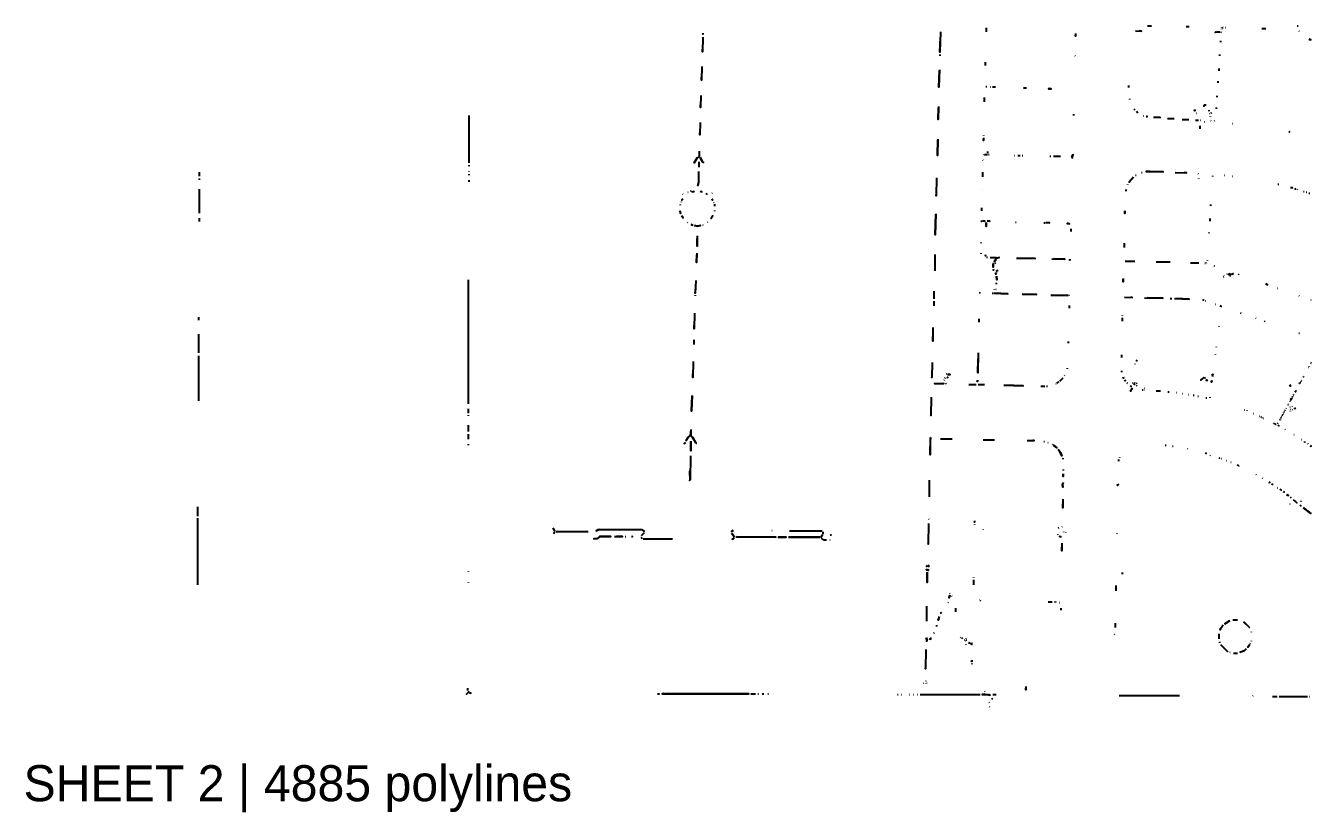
# Model space of a CAD drawing. Extents: x 1 to 4796, y -44 to 889.
# Drawn here: x 3399 to 4112, y -44 to 392 of the extents above; entities that cross this region are included whole.
import ezdxf

# ---------------------------------------------------------------- set-up
doc = ezdxf.new("R2010")
doc.units = 0
doc.layers.add('LINEWORK', color=4, linetype='CONTINUOUS')
doc.layers.add('TITLEBLOCK', color=2, linetype='CONTINUOUS')

msp = doc.modelspace()

# ---------------------------------------------------------------- linework, layer by layer
at = {"layer": 'LINEWORK'}
for points in [[(4020.8333, 392.1667), (4023, 392.1667)], [(4103.8333, 392.1667), (4104.3333, 392.1667)], [(3774.1667, 385.8333), (3774, 377.6667), (3774.1667, 381)], [(3774.1667, 388), (3774.1667, 387.5), (3774.3333, 387.8333)], [(3906, 388.6667), (3905.6667, 377.5), (3906, 385.5)], [(3931.3333, 391), (3931.3333, 388.8333)], [(3980.8333, 387.8333), (3980.8333, 386.3333), (3981, 387.6667)], [(4014.1667, 389.3333), (4017.5, 389.1667), (4016.1667, 389.3333)], [(4042.3333, 391.6667), (4044, 391.6667)], [(4058.6667, 388.6667), (4058.3333, 388.3333), (4058.6667, 388.6667), (4061, 388.5), (4059.3333, 388.6667)], [(4061.6667, 388.6667), (4061.8333, 388.5)], [(4061.8333, 391.3333), (4061.8333, 391.1667)], [(4061.8333, 390.5), (4061.8333, 390.1667)], [(4062.5, 391.1667), (4062.8333, 391.1667)], [(4064.1667, 391.1667), (4064.3333, 391.1667)], [(4084.1667, 390.6667), (4086.5, 390.6667)], [(4104.8333, 389.3333), (4105, 389.1667)], [(4061.3333, 383.8333), (4061.3333, 383)], [(4110.3333, 384.6667), (4111.3333, 384.3333), (4110.5, 384.6667)], [(3905.6667, 376.1667), (3905.6667, 375.5)], [(3930.8333, 372), (3930.8333, 370)], [(3980.5, 375.6667), (3980.6667, 375.5)], [(4060.8333, 376.1667), (4060.8333, 375.5)], [(3773.6667, 369.5), (3773.5, 362), (3773.6667, 365.5)], [(3905.5, 367.6667), (3905.1667, 358), (3905.5, 367.3333)], [(4060.3333, 368.3333), (4060.3333, 367.1667)], [(3931.1667, 358.3333), (3931.6667, 358.3333)], [(3933.5, 358.1667), (3933.8333, 358.1667)], [(3934.8333, 358.1667), (3936.5, 358.1667)], [(3952, 357.6667), (3953.6667, 357.6667)], [(3966.5, 357.3333), (3966, 357.1667), (3967.5, 357.1667), (3966.6667, 357.3333)], [(4010.3333, 359), (4010.3333, 357.8333)], [(4059.8333, 361.3333), (4059.8333, 360.5)], [(3773.1667, 353.5), (3773, 346.6667), (3773.1667, 350)], [(3930.3333, 352.3333), (3930.3333, 349.8333)], [(4010.8333, 351.5), (4010.8333, 351.1667)], [(4059.3333, 353.1667), (4059.3333, 352.5)], [(3644.5, 342.3333), (3644.5, 316)], [(3905, 347.3333), (3904.8333, 340), (3905, 346.8333)], [(3979.8333, 343), (3979.8333, 342.3333)], [(4013.3333, 346), (4013.8333, 345.5)], [(4014.6667, 344.6667), (4015.5, 343.8333)], [(4046.8333, 345.8333), (4047, 344.8333), (4046.8333, 345.5)], [(4048, 343.6667), (4048.1667, 343.6667)], [(4052.6667, 348.1667), (4052.1667, 347.5), (4052.6667, 348.1667), (4053.3333, 348.1667)], [(4054.8333, 345.3333), (4054.8333, 344.6667)], [(4055.1667, 343.6667), (4055.3333, 343.5)], [(4056.3333, 343.8333), (4056, 343.5)], [(4058.8333, 346.6667), (4058.8333, 346)], [(3772.6667, 338.3333), (3772.5, 331.5), (3772.6667, 334.1667)], [(4018.6667, 342.1667), (4018.8333, 342.1667)], [(4020.1667, 341.8333), (4020.6667, 341.6667), (4020.3333, 341.6667)], [(4024.1667, 341.3333), (4027.8333, 341.1667), (4024.5, 341.3333)], [(4032, 340.6667), (4035.6667, 340.6667)], [(4040, 340.1667), (4043.6667, 340.1667)], [(4047.5, 339.6667), (4049.1667, 339.6667)], [(4049.8333, 336.6667), (4049.8333, 334.8333)], [(4050, 339.6667), (4050.1667, 339.6667)], [(4052.5, 338.8333), (4052.6667, 338.8333)], [(4055.5, 341.8333), (4055.5, 341.5)], [(4055.8333, 340.1667), (4055.8333, 340)], [(4055.8333, 339.5), (4056, 339.3333)], [(4058, 339.3333), (4057.8333, 339.1667)], [(4068, 337.8333), (4068.1667, 337.8333)], [(3904.5, 329.1667), (3904.3333, 320.1667), (3904.5, 328.8333)], [(3929.8333, 331.3333), (3929.8333, 331.1667)], [(3929.8333, 329.8333), (3929.8333, 328.5), (3929.8333, 329.1667)], [(4099.1667, 333.3333), (4099.6667, 333.1667), (4099.3333, 333.3333)], [(3772.1667, 322.5), (3772.1667, 319.5), (3771.8333, 319.1667), (3772.1667, 319.5)], [(3932.1667, 322.3333), (3932.1667, 321.3333)], [(3979.3333, 320.8333), (3979.5, 320.3333), (3978.8333, 319.3333), (3979.1667, 318.8333), (3978.8333, 319.3333), (3979.3333, 320.5)], [(3644.5, 314.8333), (3644.5, 314.1667)], [(3771.3333, 319), (3769.3333, 316), (3771.1667, 318.8333)], [(3772, 316.6667), (3772, 313.6667)], [(3772.8333, 319.1667), (3774, 316.6667), (3774.6667, 316.1667), (3774, 316.6667), (3772.8333, 319)], [(3929.3333, 317.6667), (3929.5, 317.5)], [(3930, 320.5), (3929.8333, 320.3333)], [(3930.5, 320.6667), (3931.6667, 320.6667)], [(3932, 320.6667), (3932.1667, 320.6667)], [(3932.6667, 320.6667), (3933, 320.6667)], [(3946.8333, 320.1667), (3947, 320.1667)], [(3948.8333, 320.1667), (3950.1667, 320.1667)], [(3951.3333, 320.1667), (3951.6667, 320.1667)], [(3966.6667, 319.6667), (3967.1667, 319.6667)], [(3968.6667, 319.6667), (3972.6667, 319.6667)], [(3495, 310.8333), (3495, 308.6667)], [(3495, 307.3333), (3495, 306.6667)], [(3644.5, 311.1667), (3644.5, 311)], [(3644.5, 309.8333), (3644.5, 309.1667)], [(3771.8333, 311.1667), (3771.8333, 305), (3771.5, 303.5), (3771.8333, 305)], [(3903.8333, 307.6667), (3903.6667, 297.6667), (3903.8333, 299.1667)], [(3929.3333, 310.8333), (3929.3333, 308.3333)], [(4013, 308.1667), (4010.6667, 305.3333), (4011.3333, 306.5)], [(4014.1667, 309.1667), (4014.5, 309.1667)], [(4017.5, 310.6667), (4017.8333, 310.6667)], [(4021.8333, 311.3333), (4020.1667, 311.1667), (4029.5, 311), (4022, 311.1667)], [(4036.1667, 310.6667), (4042.5, 310.5), (4041.1667, 310.6667)], [(4048.8333, 310.1667), (4049, 310)], [(4049.1667, 307.5), (4049.1667, 307.3333)], [(4049.3333, 313.1667), (4049.3333, 313)], [(4056.8333, 308.8333), (4056.8333, 308.5)], [(4063.5, 309.1667), (4063.6667, 309.1667)], [(4068, 308.6667), (4068.1667, 308.6667)], [(3495, 301.5), (3495, 288.1667)], [(3644.5, 306.3333), (3644.5, 305.5)], [(3766, 299.6667), (3766.1667, 299.6667)], [(3767.3333, 300.5), (3767.5, 300.5)], [(3767.8333, 300.3333), (3768, 300.3333)], [(3769, 300.3333), (3768.5, 300), (3769.6667, 300.3333)], [(3772.8333, 300.3333), (3773.6667, 300), (3773.3333, 300.3333)], [(3929.1667, 301.5), (3929.1667, 301.3333)], [(4008.8333, 301.1667), (4008.8333, 300.3333)], [(4009.8333, 304), (4009.8333, 303.8333)], [(4093.1667, 304.1667), (4093.6667, 304.1667)], [(4100.1667, 302.3333), (4101.1667, 302.1667), (4100.3333, 302.1667)], [(4102.3333, 301.8333), (4102.8333, 301.5), (4102.5, 301.6667)], [(4103.8333, 301.3333), (4104, 301.1667)], [(4107.3333, 300.1667), (4107.6667, 300.1667)], [(4108.8333, 299.6667), (4109.1667, 299.6667)], [(3761.6667, 292.8333), (3761.6667, 292.5)], [(3762.1667, 294.3333), (3762.1667, 294.1667)], [(3763.1667, 296), (3762.6667, 295.3333), (3763.1667, 295.8333)], [(3763, 298.8333), (3763.1667, 298.6667)], [(3775.8333, 299.1667), (3776.5, 298.6667), (3776.1667, 298.8333)], [(3779.3333, 299.1667), (3779.1667, 299)], [(3779.1667, 296), (3779.6667, 295.3333), (3779.1667, 295.8333)], [(3780.1667, 294.1667), (3780.3333, 294)], [(3780.6667, 293), (3780.6667, 292)], [(4055.8333, 292.8333), (4055.8333, 292.1667)], [(4110.3333, 299.1667), (4110.8333, 299.1667)], [(3495, 285.3333), (3495, 283.5)], [(3761.5, 289.5), (3761.8333, 288), (3761.6667, 289.3333)], [(3762.3333, 286.8333), (3763.3333, 285.5), (3762.6667, 286.5)], [(3779.1667, 285.6667), (3778.8333, 285.1667), (3779.1667, 285.5)], [(3780, 286.8333), (3779.3333, 286), (3779.6667, 286.5)], [(3780.6667, 289.5), (3780.6667, 289.1667)], [(3903.5, 287.6667), (3903.1667, 276), (3903.5, 287.5)], [(3928.8333, 291), (3928.8333, 289.3333)], [(4008.3333, 289.3333), (4008.3333, 288), (4008.3333, 289.1667)], [(3765.5, 283.1667), (3765.6667, 283)], [(3767.6667, 282), (3768.5, 281.5), (3768, 281.6667)], [(3769.5, 281.3333), (3771.1667, 280.8333), (3773, 281.3333), (3771.1667, 280.8333), (3769.6667, 281.3333)], [(3774.1667, 281.6667), (3774.3333, 281.6667)], [(3776.8333, 283.1667), (3776.6667, 283)], [(3928.8333, 284), (3928.8333, 283.5), (3929, 283.8333)], [(3929.5, 283.8333), (3930.6667, 283.6667), (3929.6667, 283.6667)], [(3931.3333, 283), (3931.3333, 280.6667), (3931.3333, 282.8333)], [(3931.8333, 283.8333), (3933.3333, 283.6667), (3932, 283.8333)], [(3947.6667, 283.1667), (3948, 283.1667)], [(3963.3333, 282.6667), (3964.1667, 282.6667)], [(3964.5, 282.8333), (3966.5, 282.6667), (3964.6667, 282.6667)], [(3977, 282.5), (3976.3333, 282.3333), (3977.6667, 282.1667), (3977.3333, 282.1667)], [(3978.3333, 279.3333), (3978.3333, 278)], [(4055.3333, 285.1667), (4055.3333, 283.6667)], [(3771.1667, 275.5), (3771, 269.8333), (3771.1667, 274)], [(3928.3333, 271.8333), (3928.3333, 271.5)], [(4007.8333, 271.5), (4007.8333, 269)], [(4054.8333, 277.3333), (4054.8333, 277)], [(3770.8333, 265.8333), (3770.6667, 260.6667), (3770.8333, 265)], [(3902.8333, 265.1667), (3902.8333, 256.1667)], [(3928.3333, 265.8333), (3928.3333, 265.5)], [(3930.8333, 265.1667), (3931, 264.3333), (3930.8333, 264.6667)], [(3930.1667, 263.5), (3930.3333, 263.5)], [(3931.5, 263.6667), (3931.6667, 263.6667)], [(3932, 263.6667), (3932.1667, 263.6667)], [(3933.6667, 263.5), (3936.5, 263.5), (3937, 263.1667), (3938.5, 263.5), (3937, 263.1667), (3936.5, 263.5)], [(3935.5, 260.3333), (3935.1667, 260), (3935.1667, 258.1667), (3935.1667, 260)], [(3935.1667, 257), (3935.5, 256.5), (3935.3333, 256.8333)], [(3936.8333, 262.6667), (3935.8333, 261.1667), (3936.8333, 262.3333)], [(3936.1667, 260.5), (3936.5, 260.1667)], [(3948.1667, 263.1667), (3958.5, 263), (3948.5, 263.1667)], [(3967.8333, 262.6667), (3975, 262.5), (3968.6667, 262.6667)], [(3977.8333, 262.5), (3977.8333, 262), (3977.6667, 262.3333)], [(4008.5, 261.5), (4013.8333, 261.5)], [(4025.6667, 261), (4033.3333, 261)], [(4044.6667, 260.5), (4049.3333, 260.5)], [(4052.6667, 260.3333), (4053, 260.3333)], [(4053.5, 260.5), (4053.3333, 260.3333)], [(4053.8333, 261.8333), (4053.8333, 261.6667)], [(4057.6667, 259), (4058, 258.6667)], [(3644, 251), (3644, 182.1667)], [(3770.3333, 250.6667), (3770, 243.6667), (3770.3333, 246.5)], [(3936.8333, 255.1667), (3936.6667, 254.1667), (3936.6667, 255)], [(3937.8333, 256.5), (3937, 255.8333), (3937.6667, 256.3333)], [(3937.1667, 253.1667), (3937.3333, 251), (3937.1667, 253)], [(4007.3333, 251.8333), (4007.3333, 250), (4007.3333, 251.5)], [(4063, 252.5), (4062.8333, 252.3333)], [(4063, 253.5), (4063.1667, 253.3333)], [(4064.8333, 254.5), (4065, 254.3333)], [(4066.6667, 254.3333), (4065.8333, 254), (4066.6667, 254.3333), (4068, 254.1667), (4067.6667, 254.3333)], [(4066.3333, 253.6667), (4066.8333, 253.1667)], [(4068.6667, 254.5), (4068.5, 254.3333)], [(4071.1667, 254.3333), (4071.5, 254)], [(3770, 242.5), (3770, 242.1667)], [(3902.3333, 244.8333), (3902.3333, 240.5)], [(3927.5, 244.1667), (3928, 243.6667)], [(3934.6667, 243.6667), (3935, 243.6667)], [(3935.5, 243.6667), (3943.3333, 243.3333), (3935.6667, 243.6667)], [(3935.8333, 245.6667), (3935.8333, 245.5)], [(3936.6667, 246), (3936.8333, 245.8333)], [(3936.8333, 249.3333), (3936.8333, 248.6667)], [(3951.3333, 243.1667), (3959.3333, 243), (3951.5, 243.1667)], [(3967.1667, 242.6667), (3976.6667, 242.3333), (3967.5, 242.6667)], [(3977.3333, 242.5), (3977.1667, 242.3333)], [(4086.3333, 249), (4087.3333, 248.3333), (4086.5, 248.8333)], [(4093, 246.5), (4093.1667, 246.5)], [(3902.3333, 239.3333), (3902.3333, 236.6667)], [(3977.3333, 236.8333), (3977.3333, 235.3333)], [(4008.1667, 241.5), (4012.3333, 241.3333), (4011.6667, 241.5)], [(4019.1667, 241.1667), (4029.3333, 240.8333), (4020.6667, 241.1667)], [(4033.3333, 240.6667), (4034.3333, 240.6667)], [(4035.8333, 240.6667), (4044, 240.3333), (4036.5, 240.6667)], [(4051.3333, 240.1667), (4051.8333, 239.8333), (4051.5, 240.1667)], [(4052.8333, 239.5), (4053, 239.5)], [(4058.3333, 237.5), (4058.5, 237.5)], [(4061, 236.8333), (4061.6667, 236.3333), (4061.3333, 236.5)], [(4104.8333, 242.3333), (4105, 242.1667)], [(4111.5, 240), (4111.6667, 240)], [(3494.5, 230.3333), (3494.5, 228.6667)], [(3769.6667, 232.5), (3769.5, 223.8333), (3769.6667, 228)], [(3927.3333, 229.5), (3927.3333, 227.5)], [(4006.8333, 231.3333), (4006.8333, 231.1667)], [(4006.8333, 230), (4006.8333, 228.1667)], [(4072.5, 232.8333), (4072.8333, 232.5)], [(4080.6667, 230), (4080.8333, 229.8333)], [(4085.5, 228.3333), (4085.8333, 228)], [(3901.8333, 224.6667), (3901.8333, 217), (3901.8333, 219.6667)], [(4060.3333, 225.3333), (4060.3333, 225.1667)], [(4104.8333, 221.5), (4105.1667, 221.5)], [(3494.5, 221), (3494.5, 210.5)], [(3769.1667, 217.8333), (3769.1667, 215.1667)], [(3976.8333, 216.8333), (3976.8333, 216)], [(3494.5, 208.8333), (3494.5, 183.8333)], [(3926.8333, 210.5), (3926.6667, 199.5), (3926.8333, 207.1667)], [(4006.3333, 209.5), (4006.3333, 208)], [(4058.3333, 209.8333), (4058.3333, 209.6667)], [(4058.8333, 213.8333), (4058.8333, 213.6667)], [(3768.8333, 205.6667), (3768.6667, 196.8333), (3768.8333, 201.1667)], [(3901.3333, 205.1667), (3901.1667, 196.8333), (3901.3333, 197.6667)], [(3976.3333, 202), (3976.3333, 201.6667)], [(4006.3333, 200.5), (4006.3333, 199.8333)], [(4013.8333, 204.5), (4013.8333, 204.3333)], [(4015.1667, 206.5), (4014.5, 205.8333)], [(4110.1667, 202.5), (4110, 202.3333)], [(4110.3333, 203), (4110.3333, 202.8333)], [(4111.3333, 204.6667), (4111.1667, 204.5)], [(4111.6667, 205.1667), (4111.5, 205)], [(3908, 193.6667), (3907.5, 193.3333), (3902.6667, 193.5), (3907.8333, 193.5)], [(3908, 195.3333), (3907.8333, 195.1667)], [(3908.6667, 196.6667), (3908.3333, 196.3333)], [(3908.8333, 193.6667), (3909.1667, 193.3333)], [(3909.3333, 199), (3909.5, 198.8333)], [(3909.5, 197), (3910.1667, 196.8333), (3909.6667, 196.8333)], [(3909.8333, 198.5), (3911.3333, 198.5), (3910, 198.5)], [(3921.8333, 193), (3925.8333, 193)], [(3926.5, 195.3333), (3926.5, 194.6667), (3926.3333, 195.1667)], [(3927, 193), (3930.5, 193)], [(3941.1667, 192.6667), (3951.8333, 192.3333), (3941.5, 192.6667)], [(3970, 193.5), (3970.1667, 193.5)], [(3970.8333, 194), (3970.5, 193.6667)], [(3971.5, 194.5), (3971.1667, 194.1667), (3971.6667, 194.5)], [(3973.8333, 196.5), (3972, 194.6667)], [(3974.8333, 198), (3974.6667, 197.8333)], [(4007.3333, 197.1667), (4007.5, 196.5), (4007.3333, 196.8333)], [(4008.3333, 195.5), (4008.5, 195), (4008.3333, 195.3333)], [(4009.3333, 194), (4009.6667, 193.6667)], [(4012.5, 194), (4012.6667, 193.8333)], [(4013.3333, 193.6667), (4013.6667, 193), (4013.5, 193.5)], [(4013.6667, 194.3333), (4013.6667, 194.1667)], [(4014.8333, 193.6667), (4014.5, 193.3333)], [(4014.5, 192.6667), (4014.8333, 192.3333)], [(4052, 196.8333), (4050.5, 195.3333), (4051.5, 196.3333)], [(4052.5, 196.6667), (4053, 196.6667)], [(4053.8333, 195.8333), (4053.3333, 195.1667), (4053.8333, 195.6667)], [(4054, 195.1667), (4054.1667, 195)], [(4056.5, 195.1667), (4056.3333, 194.3333), (4056.3333, 195)], [(4057, 198.8333), (4056.8333, 198), (4056.8333, 198.6667)], [(4056.8333, 197.6667), (4056.8333, 197.5)], [(4099.6667, 193), (4100.1667, 192), (4099.8333, 192.8333)], [(4105.6667, 194.1667), (4105.1667, 193.5), (4105.3333, 193.8333)], [(4105.8333, 194.6667), (4105.8333, 194.5)], [(4106.1667, 195.1667), (4106, 195)], [(4107.1667, 197), (4107, 196.8333)], [(4107.5, 197.5), (4107.3333, 197.3333)], [(3768.3333, 186.8333), (3768, 178.1667), (3768.3333, 186.6667)], [(3900.8333, 186), (3900.6667, 175.8333), (3900.8333, 176.1667)], [(3961.6667, 192), (3963.8333, 192)], [(3964.8333, 192), (3965.3333, 192)], [(4011.1667, 192.3333), (4011.8333, 191.8333), (4011.3333, 192.3333)], [(4012.5, 191), (4011.3333, 189.3333), (4012.3333, 190.8333)], [(4017.8333, 190), (4018.1667, 190)], [(4018.8333, 190), (4019, 190)], [(4019, 191.1667), (4019.1667, 191)], [(4025.6667, 189.5), (4028, 189.5)], [(4032.1667, 189), (4032.8333, 189)], [(4036.6667, 188.5), (4037, 188.5)], [(4040.3333, 188), (4040.5, 188)], [(4043.3333, 187.5), (4043.5, 187.5)], [(4046.1667, 187), (4046.6667, 187)], [(4048.8333, 186.5), (4049.1667, 186.5)], [(4053.1667, 185.5), (4053.6667, 185.5)], [(4055.3333, 186), (4055.3333, 185.6667)], [(4100.8333, 185.5), (4100.3333, 184.5), (4100.6667, 185.3333)], [(4101.1667, 186), (4101, 185.8333)], [(4101.3333, 186.5), (4101.3333, 186.3333)], [(4101.6667, 187), (4101.5, 186.8333)], [(4102, 187.5), (4101.8333, 187.3333)], [(4103.1667, 189.6667), (4102.8333, 189), (4102.8333, 189.3333)], [(3644, 179.5), (3644, 177.1667)], [(4074.5, 178.8333), (4074.6667, 178.8333)], [(4075.8333, 178.5), (4076, 178.3333)], [(4097.1667, 178.6667), (4096.8333, 178.3333)], [(4097.6667, 179.6667), (4097.5, 179.5)], [(4098.6667, 181.5), (4098.5, 181.3333)], [(4099, 182), (4098.8333, 181.8333)], [(4099.8333, 183.6667), (4099.8333, 183.5)], [(4099.8333, 180.6667), (4100, 180.5)], [(4100.1667, 184.1667), (4100, 184)], [(4100, 179.5), (4100.1667, 179.3333)], [(4100, 178.3333), (4100, 178.1667)], [(4101, 180.8333), (4100.8333, 180.6667)], [(4101.3333, 179), (4101, 178.6667)], [(4103, 180), (4102.3333, 179.6667), (4103.1667, 179.8333)], [(3644, 176), (3644, 175.6667)], [(4079.5, 176.8333), (4079.6667, 176.8333)], [(4083, 175.3333), (4083.1667, 175.3333)], [(4083.5, 175.1667), (4083.6667, 175)], [(4084, 174.8333), (4084.1667, 174.8333)], [(4084.5, 174.6667), (4084.6667, 174.5)], [(4085, 174.3333), (4085.1667, 174.3333)], [(4090.5, 171.6667), (4090.6667, 171.5)], [(4091, 171.3333), (4091.6667, 171), (4091.3333, 171.3333)], [(4093.1667, 171.5), (4092.8333, 171.1667)], [(4094.1667, 173.1667), (4094, 173)], [(4094.3333, 173.6667), (4094.3333, 173.5)], [(4094.6667, 174.1667), (4094.5, 174)], [(4094.8333, 174.6667), (4094.8333, 174.5)], [(4095.1667, 175.1667), (4095, 175)], [(4095.6667, 176), (4095.3333, 175.6667)], [(4095.8333, 176.5), (4095.8333, 176.3333)], [(4096.1667, 177), (4096, 176.8333)], [(4096.3333, 177.5), (4096.3333, 177.3333)], [(4096.6667, 178), (4096.5, 177.8333)], [(3644, 170.3333), (3644, 166.8333)], [(3644, 165.3333), (3644, 162.6667)], [(3767.1667, 164.8333), (3765, 161.8333), (3766.3333, 164)], [(3767.6667, 168), (3767.5, 165), (3767.8333, 164.3333), (3767.5, 165), (3767.6667, 167)], [(3768.1667, 164.1667), (3770.3333, 160.6667), (3768.8333, 163.5)], [(4092, 170.8333), (4092.1667, 170.8333)], [(4093.1667, 170.3333), (4093.6667, 170), (4093.3333, 170.3333)], [(4097, 168.1667), (4097.1667, 168)], [(4102, 165.1667), (4102.1667, 165.1667)], [(3644, 159.8333), (3644, 159.3333)], [(3764.6667, 160.8333), (3763.8333, 160.1667), (3764.3333, 160.5)], [(3767.6667, 161.5), (3767.5, 156.1667), (3767.5, 161.3333)], [(3770.6667, 160.5), (3770.8333, 160.3333)], [(3900.3333, 163.6667), (3900.6667, 163.1667), (3900.3333, 162.5), (3900.3333, 154), (3900.5, 163.5)], [(3906, 162.8333), (3912.5, 162.8333)], [(3929.6667, 162.3333), (3936, 162.3333)], [(3954.1667, 161.8333), (3958, 161.8333), (3957.3333, 161.8333)], [(3963.3333, 161.3333), (3963.6667, 161.3333)], [(3965.5, 160.8333), (3965.8333, 160.8333)], [(3968, 159.8333), (3968.1667, 159.6667)], [(3968.5, 159.5), (3970.5, 157.8333), (3969, 159)], [(3971.3333, 157), (3972.6667, 155.1667), (3973.3333, 153.3333), (3971.8333, 156.5)], [(4030.6667, 159.3333), (4031.1667, 159.3333)], [(4034.6667, 158.8333), (4035, 158.8333)], [(4042.8333, 157.5), (4043, 157.3333)], [(4106, 162.5), (4106.1667, 162.5)], [(4107.6667, 161.3333), (4108.1667, 161), (4107.8333, 161.3333)], [(4109.5, 160.1667), (4109.8333, 159.8333)], [(4111, 159), (4111.6667, 158.6667), (4111.1667, 159)], [(3767.3333, 153.3333), (3767.1667, 140), (3766.8333, 139.6667), (3767.1667, 140), (3767, 144.5), (3767.3333, 145.6667)], [(3973.8333, 152.1667), (3973.8333, 151.5)], [(4004.8333, 151.3333), (4004.8333, 150.5)], [(4005.3333, 152.5), (4005.3333, 152.3333)], [(4052.8333, 155), (4053.3333, 154.6667), (4053, 154.8333)], [(4055.5, 153.5), (4055.3333, 153.3333)], [(4060.3333, 152.5), (4060.8333, 152.1667), (4060.5, 152.3333)], [(4061.8333, 152), (4062, 151.8333)], [(4064.5, 150.8333), (4064.6667, 150.8333)], [(4067, 149.8333), (4067.1667, 149.8333)], [(3974, 145.8333), (3974, 145.1667)], [(3974, 143.3333), (3974, 142), (3974, 143)], [(4070.5, 148.3333), (4071.1667, 148), (4070.8333, 148.3333)], [(4071.5, 147.8333), (4071.6667, 147.8333)], [(4081, 143.1667), (4081.1667, 143)], [(3899.8333, 139.8333), (3899.8333, 130.6667)], [(3974, 138.5), (3973.6667, 137.6667), (3973.8333, 136), (3973.6667, 137.6667), (3974, 138.1667)], [(4004.3333, 137.8333), (4004.5, 137.3333), (4004.1667, 137), (4004.3333, 137.5)], [(4084.5, 141.1667), (4084.6667, 141)], [(4088.1667, 138.8333), (4088.6667, 138.6667), (4088.3333, 138.8333)], [(4089.6667, 137.8333), (4090.1667, 137.5), (4089.8333, 137.8333)], [(4093, 135.6667), (4093.1667, 135.6667)], [(3973.8333, 129.3333), (3973.8333, 124.5), (3974, 129.1667)], [(4094.1667, 134.8333), (4095, 134.3333), (4094.3333, 134.8333)], [(4096, 133.5), (4096.6667, 133.1667), (4096.1667, 133.3333)], [(4098, 132), (4099, 131.3333), (4098.1667, 131.8333)], [(4100, 130.5), (4100.5, 130)], [(4101.6667, 129.1667), (4103.6667, 127.3333), (4102.5, 128.3333)], [(4105.5, 128.3333), (4105.6667, 128.1667)], [(3494, 125), (3494, 119.8333)], [(4099.8333, 126.6667), (4099.8333, 126.5)], [(4105.3333, 126.1667), (4106, 125.5)], [(4106.1667, 128.1667), (4106, 128)], [(4107.1667, 124.6667), (4111.5, 121.3333), (4107.5, 124.3333)], [(3494, 118.8333), (3494, 81.8333)], [(3899.3333, 115.8333), (3899.1667, 104.3333), (3899.3333, 104.6667)], [(3899.3333, 118.3333), (3899.5, 118.1667)], [(3924.8333, 117.3333), (3924.8333, 116.5), (3924.8333, 116.8333)], [(3924.8333, 115.3333), (3924.8333, 115.1667)], [(3691, 113.3333), (3692.1667, 111.6667), (3691.3333, 113)], [(3692.1667, 111), (3691.3333, 110.1667)], [(3692.8333, 111.3333), (3710.6667, 111.3333)], [(3716.6667, 108.1667), (3715.5, 107.3333), (3713.8333, 107.3333), (3716.1667, 107.6667)], [(3716.3333, 112.5), (3715.1667, 111.6667), (3716.6667, 112.5), (3740.5, 112.3333), (3741.6667, 111.5), (3740.5, 112.3333), (3716.6667, 112.5)], [(3716.5, 109), (3716.8333, 108.6667), (3723.1667, 108.6667), (3716.8333, 108.6667)], [(3725.3333, 108.6667), (3729.6667, 108.6667), (3726.3333, 108.6667)], [(3731.1667, 108.6667), (3731.5, 108.6667)], [(3734.6667, 108.6667), (3735.1667, 108.6667), (3734.8333, 108.5)], [(3741.6667, 110.6667), (3740, 109)], [(3740, 108.1667), (3740.6667, 107.5)], [(3741.1667, 107.3333), (3757.5, 107.3333)], [(3791, 112), (3790.1667, 111.3333), (3790.8333, 111.8333)], [(3790.1667, 110.5), (3791.6667, 108.6667), (3790.5, 110.1667)], [(3791.6667, 108), (3790.5, 107.1667), (3791.1667, 107.5)], [(3792.5, 108.5), (3814.6667, 108.3333), (3792.8333, 108.5)], [(3812.5, 112), (3812.6667, 112)], [(3815.8333, 108.3333), (3820.5, 108.3333), (3816.1667, 108.3333)], [(3821.6667, 108.3333), (3839.1667, 108.1667), (3822, 108.3333)], [(3822.3333, 111.8333), (3840.3333, 111.8333)], [(3840.8333, 109.6667), (3839.8333, 108.5), (3840.3333, 109.1667)], [(3839.8333, 107.8333), (3840.8333, 107), (3840.5, 107.1667)], [(3840.8333, 111.1667), (3840.8333, 110.1667)], [(3844.8333, 109.5), (3845.5, 109.5)], [(3929.6667, 112.5), (3929.5, 112.3333)], [(3970.8333, 109.8333), (3971.1667, 109.5)], [(3971.6667, 113.5), (3971.3333, 113.1667)], [(3972.8333, 108.8333), (3972.5, 108.5), (3972, 108.6667), (3973, 108.6667)], [(3973.5, 114), (3973.3333, 113.8333)], [(3974.3333, 111.1667), (3974.3333, 111)], [(3975.5, 110.8333), (3975.3333, 110.6667)], [(4003.8333, 110.3333), (4003.8333, 110.1667)], [(3841.1667, 106.8333), (3842.8333, 106.8333)], [(3844.6667, 106.8333), (3844.8333, 106.8333)], [(3973.3333, 105), (3973.3333, 100.6667), (3973.5, 104.8333)], [(3899, 92.8333), (3899.5, 92), (3899.1667, 92.6667)], [(3644, 89.3333), (3644, 89.1667)], [(3898, 90.6667), (3898.5, 89.8333), (3898.1667, 90.5)], [(3898.6667, 92.6667), (3898.3333, 92), (3898.6667, 92.5)], [(3898.6667, 88.8333), (3898.6667, 83.1667), (3898.6667, 88.6667)], [(3899.5, 90.3333), (3899.1667, 89.6667), (3899.3333, 90.1667)], [(3924.3333, 85.8333), (3924.3333, 85.6667)], [(4006.3333, 88.3333), (4007.3333, 88.3333)], [(3644, 83), (3644, 82.8333)], [(3924.3333, 84.5), (3924.3333, 81.8333)], [(4003.3333, 81.5), (4003.3333, 78.5)], [(3910.3333, 72), (3910.1667, 71.8333)], [(3911.1667, 76), (3910.8333, 74.5), (3911, 75.8333)], [(3911, 77.1667), (3911.1667, 77)], [(3912.1667, 75.6667), (3912.3333, 75.5)], [(3927.8333, 73.3333), (3927.6667, 73.1667)], [(3928, 73), (3928.1667, 72.8333)], [(3965.8333, 72.3333), (3968, 72.3333)], [(3969.3333, 72.3333), (3969.5, 72.3333)], [(3969.8333, 72.3333), (3970.1667, 72.3333)], [(3972, 72), (3972.1667, 72)], [(3898.3333, 70), (3898.3333, 61.6667)], [(3905.3333, 64.1667), (3904.8333, 62.1667), (3905.3333, 63.5)], [(3906.5, 66.5), (3906.1667, 66), (3906.3333, 66.3333)], [(3914.3333, 68.8333), (3914.3333, 66.8333)], [(3972.8333, 68.8333), (3972.8333, 67.6667)], [(3903.8333, 59.3333), (3903.8333, 58.6667)], [(4002.8333, 60.5), (4002.8333, 58.1667)], [(4061.5, 57.6667), (4061.1667, 57), (4061.3333, 57.5)], [(4062.8333, 59.3333), (4061.6667, 58), (4062.1667, 58.6667)], [(4065.6667, 61.5), (4063.6667, 60.1667), (4065.5, 61.3333)], [(4066.5, 61.8333), (4066, 61.6667), (4066.6667, 61.8333)], [(4068.1667, 62.3333), (4070.6667, 62.3333)], [(4074, 61.1667), (4077, 58.5), (4074.1667, 61.1667)], [(4077.1667, 58.1667), (4077.3333, 58)], [(3898, 52.5), (3898.6667, 51), (3898.3333, 50.5), (3898.6667, 51), (3898, 52.1667)], [(3900.8333, 52.3333), (3900.1667, 51.6667), (3901, 52.1667)], [(3902.5, 55.1667), (3902.1667, 54.8333)], [(3917.1667, 52.5), (3917, 52.3333)], [(3917.6667, 52.5), (3918.1667, 52)], [(3919.3333, 51.3333), (3919.5, 51.1667)], [(3919.8333, 52.1667), (3920, 52)], [(3920, 51.1667), (3920.5, 50.6667)], [(3920.3333, 51.8333), (3920.1667, 51.6667)], [(4002.5, 54.1667), (4002.3333, 54)], [(4060.3333, 54.6667), (4060.3333, 51.8333)], [(4061, 56.6667), (4060.8333, 56.5)], [(4060.8333, 50.1667), (4060.8333, 49.6667)], [(4078.3333, 55.6667), (4078.3333, 55.5)], [(4078.3333, 50.6667), (4078.3333, 50.5)], [(3897.8333, 45.8333), (3897.6667, 35.1667), (3897.8333, 36.6667)], [(3920.1667, 48.6667), (3920, 48.5)], [(3921.5, 49.8333), (3922.3333, 49.3333), (3921.6667, 49.6667)], [(3922.6667, 49.1667), (3923.5, 48.6667), (3922.8333, 49.1667)], [(3923.5, 49.5), (3923.3333, 49.3333)], [(4061.3333, 48.6667), (4065.1667, 44.8333), (4061.6667, 48.3333)], [(4066.5, 44.3333), (4066.6667, 44.3333)], [(4068.5, 43.8333), (4070.6667, 43.8333)], [(4075.5, 46.1667), (4074.1667, 45), (4072.1667, 44.3333), (4074.8333, 45.5)], [(4077.5, 48.6667), (4076.5, 47.1667), (4077.3333, 48.5)], [(4077.8333, 49.1667), (4077.6667, 49)], [(3923.3333, 40), (3923.3333, 39.1667), (3923.1667, 39.8333)], [(3923.3333, 38.1667), (3923.3333, 37.6667)], [(3643.8333, 21.8333), (3643.1667, 21), (3643.5, 21.5)], [(3643.6667, 24.3333), (3643.6667, 23.1667)], [(3643.8333, 22.5), (3645.5, 21.6667), (3644.1667, 22.1667)], [(3752.6667, 21.5), (3751.6667, 21.3333), (3799.6667, 21.3333), (3753.1667, 21.5)], [(3896.6667, 27.1667), (3896.5, 27)], [(3897.8333, 28.5), (3897.8333, 28.3333)], [(3898, 27.3333), (3898.3333, 27)], [(3930.5, 22.6667), (3930.6667, 22.5)], [(3953.3333, 25.3333), (3953.3333, 23.5), (3953.3333, 24.5)], [(3749.1667, 21.3333), (3750.1667, 21.3333)], [(3800.8333, 21.3333), (3803.5, 21.3333)], [(3804.6667, 21.3333), (3805.1667, 21.3333)], [(3807.1667, 21.3333), (3808, 21.3333)], [(3810.3333, 21.3333), (3810.6667, 21.3333)], [(3882.1667, 20.8333), (3882.5, 20.8333)], [(3884.3333, 20.8333), (3884.5, 20.8333)], [(3888.6667, 20.8333), (3888.8333, 20.8333)], [(3890.8333, 20.8333), (3891, 20.8333)], [(3893.1667, 20.8333), (3893.3333, 20.8333)], [(3894.8333, 20.8333), (3928, 20.8333)], [(3930.5, 21), (3929.1667, 20.8333), (3932.6667, 20.6667), (3930.6667, 20.8333)], [(3932.8333, 16.6667), (3933, 16.5)], [(3933.3333, 20.8333), (3933, 20.5), (3933.8333, 20.8333)], [(3934.3333, 18.8333), (3934.8333, 18.3333)], [(3935, 20.8333), (3936.8333, 20.8333)], [(4005.1667, 20.3333), (4038.5, 20.3333)], [(4079.1667, 20.1667), (4079, 20)], [(4090.1667, 19.8333), (4092.8333, 19.8333)], [(4093.8333, 19.8333), (4109.5, 19.8333)], [(4110.6667, 19.8333), (4110.8333, 19.8333)], [(3933, 14.1667), (3933.1667, 14)]]:
    msp.add_lwpolyline(points, dxfattribs=at)

# ---------------------------------------------------------------- texts
at = {"layer": 'TITLEBLOCK'}
msp.add_text('SHEET 2 | 4885 polylines', height=20, dxfattribs=at).set_placement((3397.5, -38.3333))

doc.saveas('drawing.dxf')
